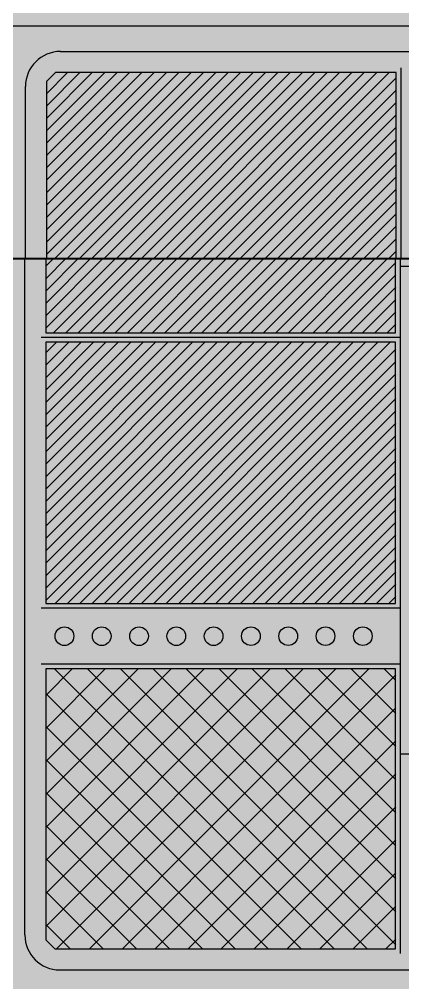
# Model space of a CAD drawing. Header units: millimetres. Extents: x 709 to 3952, y 378 to 2394.
# Drawn here: x 889.7 to 971.9, y 1997.4 to 2203.8 of the extents above; entities that cross this region are included whole.
import ezdxf

# ---------------------------------------------------------------- set-up
doc = ezdxf.new("R2010")
doc.units = ezdxf.units.MM
doc.layers.add('BAS', color=252, linetype='Continuous')
doc.layers.add('PAVE', color=3, linetype='Continuous')

# ---------------------------------------------------------------- blocks, each defined once
blk = doc.blocks.new('*X14')
at = {"color": 0}
for p, q in [((409496, 4019200.99), (409535.01, 4019240)), ((409496, 4019203.64), (409532.36, 4019240)), ((409496, 4019206.29), (409529.71, 4019240)), ((409496, 4019208.94), (409527.06, 4019240)), ((409496, 4019211.59), (409524.41, 4019240)), ((409496, 4019214.25), (409521.75, 4019240)), ((409496, 4019216.9), (409519.1, 4019240)), ((409496, 4019219.55), (409516.45, 4019240)), ((409496, 4019222.2), (409513.8, 4019240)), ((409496, 4019224.85), (409511.15, 4019240)), ((409496, 4019227.5), (409508.5, 4019240)), ((409496, 4019230.16), (409505.84, 4019240)), ((409496, 4019232.81), (409503.19, 4019240)), ((409496, 4019235.46), (409500.54, 4019240)), ((409497.66, 4019200), (409537.66, 4019240)), ((409500.32, 4019200), (409540.32, 4019240)), ((409502.97, 4019200), (409542.97, 4019240)), ((409505.62, 4019200), (409545.62, 4019240)), ((409508.27, 4019200), (409548.27, 4019240)), ((409510.92, 4019200), (409550.92, 4019240)), ((409513.57, 4019200), (409553.57, 4019240)), ((409516.23, 4019200), (409556.23, 4019240)), ((409518.88, 4019200), (409558.88, 4019240)), ((409521.53, 4019200), (409561.53, 4019240)), ((409524.18, 4019200), (409564.18, 4019240)), ((409526.83, 4019200), (409566.83, 4019240)), ((409529.48, 4019200), (409569.48, 4019240)), ((409532.14, 4019200), (409571, 4019238.86)), ((409534.79, 4019200), (409571, 4019236.21)), ((409537.44, 4019200), (409571, 4019233.56)), ((409540.09, 4019200), (409571, 4019230.91)), ((409542.74, 4019200), (409571, 4019228.26)), ((409545.39, 4019200), (409571, 4019225.61)), ((409548.05, 4019200), (409571, 4019222.95)), ((409550.7, 4019200), (409571, 4019220.3)), ((409553.35, 4019200), (409571, 4019217.65)), ((409556, 4019200), (409571, 4019215)), ((409558.65, 4019200), (409571, 4019212.35)), ((409561.3, 4019200), (409571, 4019209.7)), ((409563.96, 4019200), (409571, 4019207.04)), ((409566.61, 4019200), (409571, 4019204.39)), ((409569.26, 4019200), (409571, 4019201.74))]:
    blk.add_line(p, q, dxfattribs=at)
blk = doc.blocks.new('*X28')
at = {"color": 0}
for p, q in [((409496, 4019126.74), (409551.26, 4019182)), ((409496, 4019129.39), (409548.61, 4019182)), ((409496, 4019132.04), (409545.96, 4019182)), ((409496, 4019134.7), (409543.3, 4019182)), ((409496, 4019137.35), (409540.65, 4019182)), ((409496, 4019140), (409538, 4019182)), ((409496, 4019142.65), (409535.35, 4019182)), ((409496, 4019145.3), (409532.7, 4019182)), ((409496, 4019147.95), (409530.05, 4019182)), ((409496, 4019150.61), (409527.39, 4019182)), ((409496, 4019153.26), (409524.74, 4019182)), ((409496, 4019155.91), (409522.09, 4019182)), ((409496, 4019158.56), (409519.44, 4019182)), ((409496, 4019161.21), (409516.79, 4019182)), ((409496, 4019163.86), (409514.14, 4019182)), ((409496, 4019166.52), (409511.48, 4019182)), ((409496, 4019169.17), (409508.83, 4019182)), ((409496, 4019171.82), (409506.18, 4019182)), ((409496, 4019174.47), (409503.53, 4019182)), ((409496, 4019177.12), (409500.88, 4019182)), ((409496, 4019179.77), (409498.23, 4019182)), ((409497.91, 4019126), (409553.91, 4019182)), ((409500.56, 4019126), (409556.56, 4019182)), ((409503.21, 4019126), (409559.21, 4019182)), ((409505.86, 4019126), (409561.86, 4019182)), ((409508.52, 4019126), (409564.52, 4019182)), ((409511.17, 4019126), (409567.17, 4019182)), ((409513.82, 4019126), (409569.82, 4019182)), ((409516.47, 4019126), (409571, 4019180.53)), ((409519.12, 4019126), (409571, 4019177.88)), ((409521.77, 4019126), (409571, 4019175.23)), ((409524.43, 4019126), (409571, 4019172.57)), ((409527.08, 4019126), (409571, 4019169.92)), ((409529.73, 4019126), (409571, 4019167.27)), ((409532.38, 4019126), (409571, 4019164.62)), ((409535.03, 4019126), (409571, 4019161.97)), ((409537.68, 4019126), (409571, 4019159.32)), ((409540.34, 4019126), (409571, 4019156.66)), ((409542.99, 4019126), (409571, 4019154.01)), ((409545.64, 4019126), (409571, 4019151.36)), ((409548.29, 4019126), (409571, 4019148.71)), ((409550.94, 4019126), (409571, 4019146.06)), ((409553.59, 4019126), (409571, 4019143.41)), ((409556.25, 4019126), (409571, 4019140.75)), ((409558.9, 4019126), (409571, 4019138.1)), ((409561.55, 4019126), (409571, 4019135.45)), ((409564.2, 4019126), (409571, 4019132.8)), ((409566.85, 4019126), (409571, 4019130.15)), ((409569.5, 4019126), (409571, 4019127.5))]:
    blk.add_line(p, q, dxfattribs=at)
blk = doc.blocks.new('PA')
at = {"layer": 'PAVE'}
blk.add_circle((0, 0), 2, dxfattribs=at)
blk = doc.blocks.new('*X29')
at = {"color": 0}
for p, q in [((409496, 4019056.91), (409551.09, 4019112)), ((409496, 4019063.99), (409544.01, 4019112)), ((409496, 4019071.06), (409536.94, 4019112)), ((409496, 4019078.13), (409529.87, 4019112)), ((409496, 4019085.2), (409522.8, 4019112)), ((409496, 4019092.27), (409515.73, 4019112)), ((409496, 4019099.34), (409508.66, 4019112)), ((409496, 4019106.41), (409501.59, 4019112)), ((409557.77, 4019052), (409497.77, 4019112)), ((409498.16, 4019052), (409558.16, 4019112)), ((409564.84, 4019052), (409504.84, 4019112)), ((409505.23, 4019052), (409565.23, 4019112)), ((409571, 4019052.91), (409511.91, 4019112)), ((409512.3, 4019052), (409571, 4019110.7)), ((409571, 4019059.98), (409518.98, 4019112)), ((409571, 4019067.05), (409526.05, 4019112)), ((409571, 4019074.13), (409533.13, 4019112)), ((409571, 4019081.2), (409540.2, 4019112)), ((409571, 4019088.27), (409547.27, 4019112)), ((409571, 4019095.34), (409554.34, 4019112)), ((409571, 4019102.41), (409561.41, 4019112)), ((409571, 4019109.48), (409568.48, 4019112)), ((409550.7, 4019052), (409496, 4019106.7)), ((409519.37, 4019052), (409571, 4019103.63)), ((409543.63, 4019052), (409496, 4019099.63)), ((409526.44, 4019052), (409571, 4019096.56)), ((409536.56, 4019052), (409496, 4019092.56)), ((409533.51, 4019052), (409571, 4019089.49)), ((409529.49, 4019052), (409496, 4019085.49)), ((409540.58, 4019052), (409571, 4019082.42)), ((409522.42, 4019052), (409496, 4019078.42)), ((409547.65, 4019052), (409571, 4019075.35)), ((409515.34, 4019052), (409496, 4019071.34)), ((409554.72, 4019052), (409571, 4019068.28)), ((409508.27, 4019052), (409496, 4019064.27)), ((409561.8, 4019052), (409571, 4019061.2)), ((409501.2, 4019052), (409496, 4019057.2)), ((409568.87, 4019052), (409571, 4019054.13))]:
    blk.add_line(p, q, dxfattribs=at)
blk = doc.blocks.new('*X71')
at = {"color": 0}
for p, q in [((409496, 4019185.08), (409510.92, 4019200)), ((409496, 4019187.73), (409508.27, 4019200)), ((409496, 4019190.38), (409505.62, 4019200)), ((409496, 4019193.03), (409502.97, 4019200)), ((409496, 4019195.68), (409500.32, 4019200)), ((409496, 4019198.34), (409497.66, 4019200)), ((409497.57, 4019184), (409513.57, 4019200)), ((409500.23, 4019184), (409516.23, 4019200)), ((409502.88, 4019184), (409518.88, 4019200)), ((409505.53, 4019184), (409521.53, 4019200)), ((409508.18, 4019184), (409524.18, 4019200)), ((409510.83, 4019184), (409526.83, 4019200)), ((409513.48, 4019184), (409529.48, 4019200)), ((409516.14, 4019184), (409532.14, 4019200)), ((409518.79, 4019184), (409534.79, 4019200)), ((409521.44, 4019184), (409537.44, 4019200)), ((409524.09, 4019184), (409540.09, 4019200)), ((409526.74, 4019184), (409542.74, 4019200)), ((409529.39, 4019184), (409545.39, 4019200)), ((409532.05, 4019184), (409548.05, 4019200)), ((409534.7, 4019184), (409550.7, 4019200)), ((409537.35, 4019184), (409553.35, 4019200)), ((409540, 4019184), (409556, 4019200)), ((409542.65, 4019184), (409558.65, 4019200)), ((409545.3, 4019184), (409561.3, 4019200)), ((409547.96, 4019184), (409563.96, 4019200)), ((409550.61, 4019184), (409566.61, 4019200)), ((409553.26, 4019184), (409569.26, 4019200)), ((409555.91, 4019184), (409571, 4019199.09)), ((409558.56, 4019184), (409571, 4019196.44)), ((409561.21, 4019184), (409571, 4019193.79)), ((409563.86, 4019184), (409571, 4019191.14)), ((409566.52, 4019184), (409571, 4019188.48)), ((409569.17, 4019184), (409571, 4019185.83))]:
    blk.add_line(p, q, dxfattribs=at)

msp = doc.modelspace()

# ---------------------------------------------------------------- hatches: boundary and pattern name
at = {"layer": 'BAS', "true_color": 0xc7c8ca, "transparency": 33554513}
h = msp.add_hatch(color=9, dxfattribs=at)
h.dxf.hatch_style = 1
h.paths.add_polyline_path([(735.07, 2394.13), (735.07, 400.97), (3218.5, 400.97), (3218.5, 2394.13)])
h.paths.add_polyline_path([(1826.32, 1353.24), (2408.56, 1353.24), (2408.56, 918.34), (1826.32, 918.34)], flags=16)

# ---------------------------------------------------------------- linework, layer by layer
at = {"layer": 'BAS'}
for p, q in [((885.51, 2202.38), (1105.51, 2202.38)), ((898.51, 2196.88), (1092.51, 2196.88)), ((971.51, 2193.38), (971.51, 2152.38)), ((891.01, 2152.38), (891.01, 2189.38)), ((726.02, 2152.42), (1999.51, 2152.58)), ((774.09, 2152.59), (1626.87, 2152.7)), ((890.88, 2007.61), (890.86, 2152.61)), ((899.45, 2152.61), (1999.36, 2152.75)), ((971.36, 2152.62), (971.38, 2003.62)), ((1001.36, 2150.82), (971.36, 2150.82)), ((971.36, 2135.62), (894.36, 2135.61)), ((971.37, 2077.62), (894.37, 2077.61)), ((971.37, 2065.62), (894.37, 2065.61)), ((971.37, 2046.42), (1001.37, 2046.42)), ((898.38, 2000.11), (1092.38, 2000.13))]:
    msp.add_line(p, q, dxfattribs=at)
for points in [[(970.51, 2192.38), (897.44, 2192.38), (895.51, 2190.45), (895.51, 2152.38)], [(970.51, 2152.38), (970.51, 2192.38)], [(774.09, 2152.59), (1626.87, 2152.7)], [(895.36, 2152.61), (895.36, 2136.61), (970.36, 2136.62), (970.36, 2152.62)]]:
    msp.add_lwpolyline(points, dxfattribs=at)
for points in [[(970.36, 2134.62), (895.36, 2134.61), (895.37, 2078.61), (970.37, 2078.62)], [(970.37, 2064.62), (895.37, 2064.61), (895.38, 2006.54), (897.31, 2004.61), (970.38, 2004.62)]]:
    msp.add_lwpolyline(points, close=True, dxfattribs=at)
for centre, start, end in [((898.51, 2189.38), 90, 180), ((898.38, 2007.61), 180.007, 270.007)]:
    msp.add_arc(centre, 7.5, start, end, dxfattribs=at)

# ---------------------------------------------------------------- block references
msp.add_blockref('*X14', (-408600.49, -4017047.62), dxfattribs=at)
for name, p, rotation in [('*X71', (-408107.77, -4017097.58), 0.007024849578497167), ('*X28', (-408107.77, -4017097.58), 0.007024849578497167), ('PA', (899.37, 2071.61), 180.0070248495785), ('PA', (907.37, 2071.61), 180.0070248495785), ('PA', (915.37, 2071.61), 180.0070248495785), ('PA', (923.37, 2071.61), 180.0070248495785), ('PA', (931.37, 2071.61), 180.0070248495785), ('PA', (939.37, 2071.62), 180.0070248495785), ('PA', (947.37, 2071.62), 180.0070248495785), ('PA', (955.37, 2071.62), 180.0070248495785), ('PA', (963.37, 2071.62), 180.0070248495785), ('*X29', (-408107.77, -4017097.58), 0.007024849578497167)]:
    msp.add_blockref(name, p, dxfattribs=dict(at, rotation=rotation))

doc.saveas('drawing.dxf')
